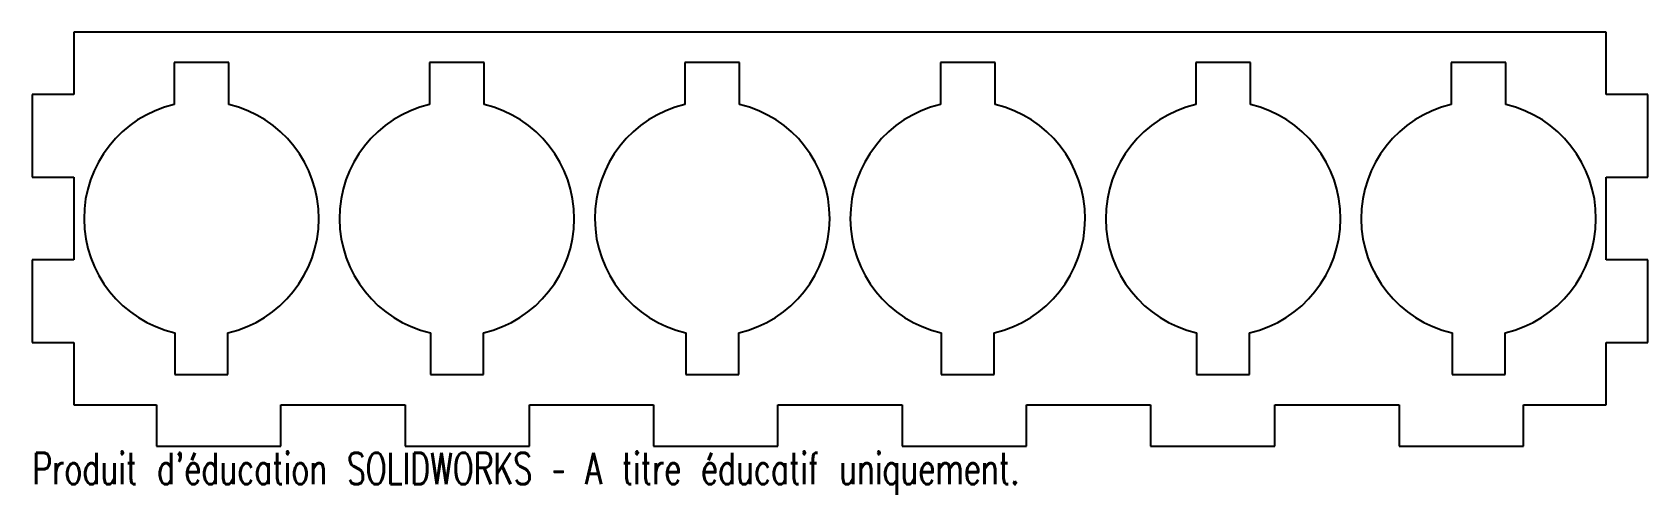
# Model space of a CAD drawing. Header units: inches. Extents: x -4.88 to 4.88, y -1.67 to 1.12.
import ezdxf

# ---------------------------------------------------------------- set-up
doc = ezdxf.new("R2010")
doc.units = ezdxf.units.IN
doc.header["$MEASUREMENT"] = 0
doc.styles.add('SLDTEXTSTYLE0', font='TXT', dxfattribs={"width": 0.7, "bigfont": 'bigfont'})

msp = doc.modelspace()

# ---------------------------------------------------------------- linework, layer by layer
at = {"color": 7, "linetype": 'Continuous', "lineweight": 25}
for p, q in [((-4.625, 1.125), (-4.625, 0.75)), ((4.625, 1.125), (-4.625, 1.125)), ((4.625, 0.75), (4.625, 1.125)), ((-4.0192, 0.943), (-4.0192, 0.6892)), ((-3.6892, 0.943), (-4.0192, 0.943)), ((-3.6892, 0.6892), (-3.6892, 0.943)), ((-2.4775, 0.943), (-2.4775, 0.6892)), ((-2.1475, 0.943), (-2.4775, 0.943)), ((-2.1475, 0.6892), (-2.1475, 0.943)), ((-0.9358, 0.943), (-0.9358, 0.6892)), ((-0.6058, 0.943), (-0.9358, 0.943)), ((-0.6058, 0.6892), (-0.6058, 0.943)), ((0.6058, 0.943), (0.6058, 0.6892)), ((0.9358, 0.943), (0.6058, 0.943)), ((0.9358, 0.6892), (0.9358, 0.943)), ((2.4775, 0.943), (2.1475, 0.943)), ((2.1475, 0.943), (2.1475, 0.6892)), ((2.4775, 0.6892), (2.4775, 0.943)), ((4.0192, 0.943), (3.6892, 0.943)), ((3.6892, 0.943), (3.6892, 0.6892)), ((4.0192, 0.6892), (4.0192, 0.943)), ((-4.875, 0.75), (-4.875, 0.25)), ((-4.625, 0.75), (-4.875, 0.75)), ((4.875, 0.75), (4.625, 0.75)), ((4.875, 0.25), (4.875, 0.75)), ((-4.875, 0.25), (-4.625, 0.25)), ((-4.625, 0.25), (-4.625, -0.25)), ((4.625, 0.25), (4.875, 0.25)), ((4.625, -0.25), (4.625, 0.25)), ((-4.875, -0.25), (-4.875, -0.75)), ((-4.625, -0.25), (-4.875, -0.25)), ((4.875, -0.25), (4.625, -0.25)), ((4.875, -0.75), (4.875, -0.25)), ((-4.875, -0.75), (-4.625, -0.75)), ((-4.625, -0.75), (-4.625, -1.125)), ((-4.0142, -0.6904), (-4.0142, -0.943)), ((-3.6942, -0.943), (-3.6942, -0.6904)), ((-2.4725, -0.6904), (-2.4725, -0.943)), ((-2.1525, -0.943), (-2.1525, -0.6904)), ((-0.9308, -0.6904), (-0.9308, -0.943)), ((-0.6108, -0.943), (-0.6108, -0.6904)), ((0.6108, -0.6904), (0.6108, -0.943)), ((0.9308, -0.943), (0.9308, -0.6904)), ((2.1525, -0.6904), (2.1525, -0.943)), ((2.4725, -0.943), (2.4725, -0.6904)), ((3.6942, -0.6904), (3.6942, -0.943)), ((4.0142, -0.943), (4.0142, -0.6904)), ((4.625, -0.75), (4.875, -0.75)), ((4.625, -1.125), (4.625, -0.75)), ((-4.0142, -0.943), (-3.6942, -0.943)), ((-2.4725, -0.943), (-2.1525, -0.943)), ((-0.9308, -0.943), (-0.6108, -0.943)), ((0.6108, -0.943), (0.9308, -0.943)), ((2.1525, -0.943), (2.4725, -0.943)), ((3.6942, -0.943), (4.0142, -0.943)), ((-4.625, -1.125), (-4.125, -1.125)), ((-4.125, -1.125), (-4.125, -1.375)), ((-3.375, -1.375), (-3.375, -1.125)), ((-3.375, -1.125), (-2.625, -1.125)), ((-2.625, -1.125), (-2.625, -1.375)), ((-1.875, -1.375), (-1.875, -1.125)), ((-1.875, -1.125), (-1.125, -1.125)), ((-1.125, -1.125), (-1.125, -1.375)), ((-0.375, -1.375), (-0.375, -1.125)), ((-0.375, -1.125), (0.375, -1.125)), ((0.375, -1.125), (0.375, -1.375)), ((1.125, -1.375), (1.125, -1.125)), ((1.125, -1.125), (1.875, -1.125)), ((1.875, -1.125), (1.875, -1.375)), ((2.625, -1.375), (2.625, -1.125)), ((2.625, -1.125), (3.375, -1.125)), ((3.375, -1.125), (3.375, -1.375)), ((4.125, -1.375), (4.125, -1.125)), ((4.125, -1.125), (4.625, -1.125)), ((-4.125, -1.375), (-3.375, -1.375)), ((-2.625, -1.375), (-1.875, -1.375)), ((-1.125, -1.375), (-0.375, -1.375)), ((0.375, -1.375), (1.125, -1.375)), ((1.875, -1.375), (2.625, -1.375)), ((3.375, -1.375), (4.125, -1.375))]:
    msp.add_line(p, q, dxfattribs=at)
for centre, start, end in [((-3.8542, 0), 103.46394, 256.95138), ((-3.8542, 0), 283.04862, 76.53606), ((-2.3125, 0), 103.46394, 256.95138), ((-2.3125, 0), 283.04862, 76.53606), ((-0.7708, 0), 103.46394, 256.95138), ((-0.7708, 0), 283.04862, 76.53606), ((0.7708, 0), 103.46394, 256.95138), ((0.7708, 0), 283.04862, 76.53606), ((2.3125, 0), 103.46394, 256.95138), ((2.3125, 0), 283.04862, 76.53606), ((3.8542, 0), 103.46394, 256.95138), ((3.8542, 0), 283.04862, 76.53606)]:
    msp.add_arc(centre, 0.7087, start, end, dxfattribs=at)

# ---------------------------------------------------------------- texts
at = {"color": 7, "linetype": 'Continuous', "insert": (-4.875, -1.4151), "char_height": 0.1903, "attachment_point": 1, "style": 'SLDTEXTSTYLE0'}
msp.add_mtext("Produit d'éducation SOLIDWORKS – A titre éducatif uniquement.", dxfattribs=at)

doc.saveas('drawing.dxf')
